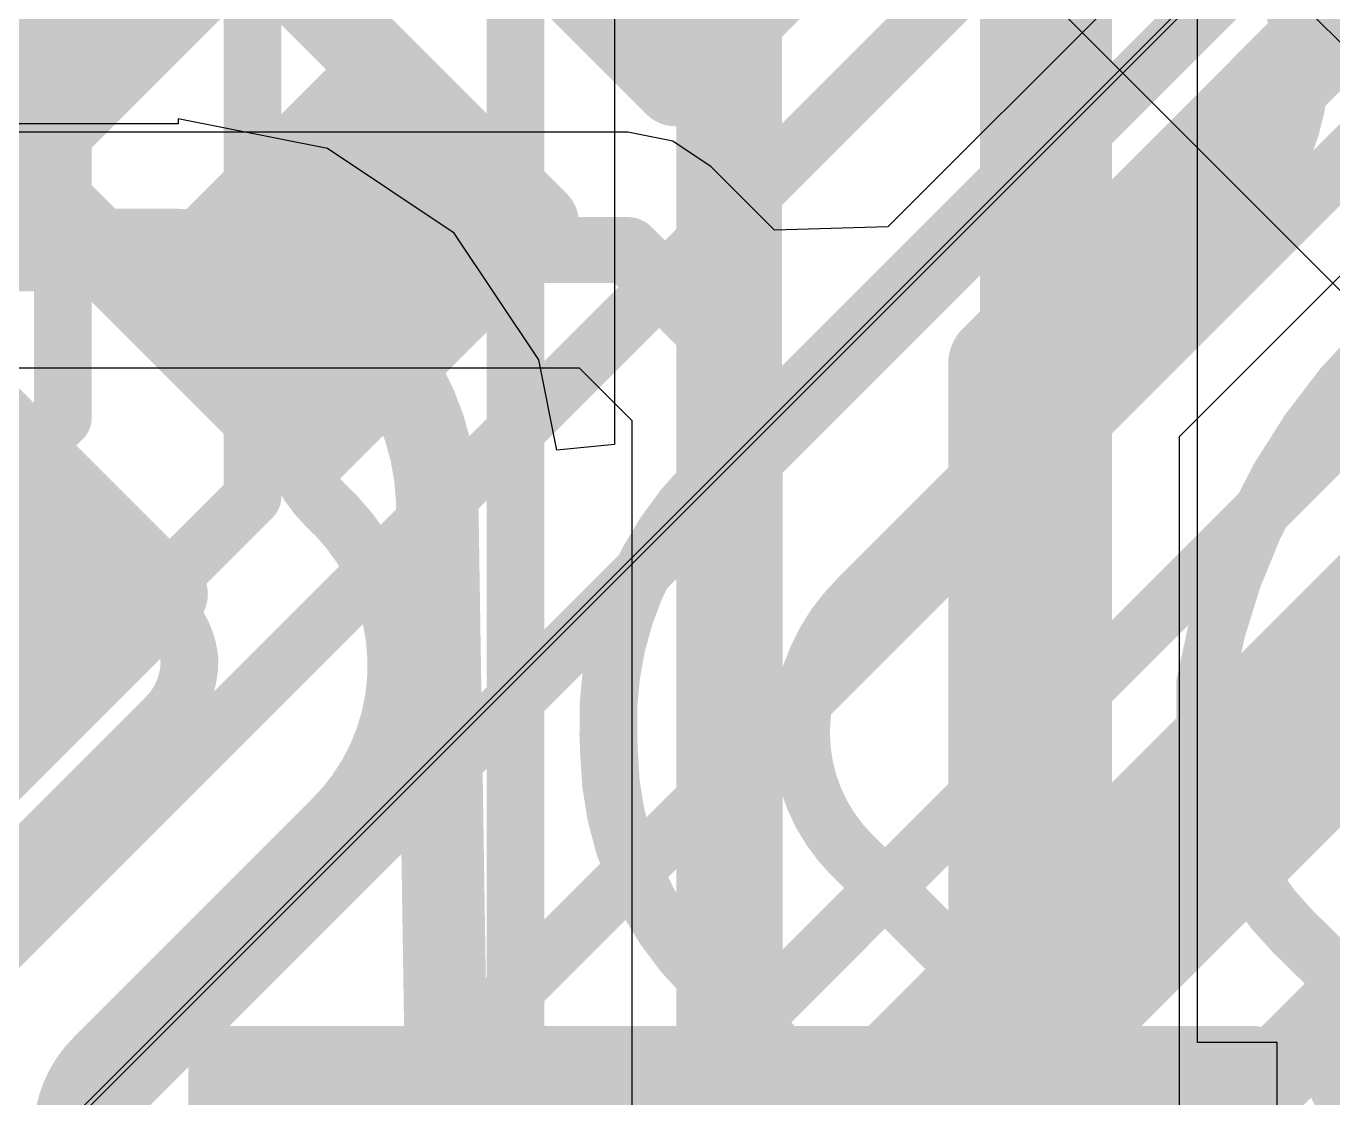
# Model space of a CAD drawing. Header units: inches. Extents: x -6 to 283, y -12 to 154.
# Drawn here: x 43.925 to 45.938, y 9.477 to 11.128 of the extents above; entities that cross this region are included whole.
import ezdxf

# ---------------------------------------------------------------- set-up
doc = ezdxf.new("R2010")
doc.units = ezdxf.units.IN
for name, color, linetype in [('Bottom Layer', 5, 'Continuous'), ('Bottom Overlay', 54, 'Continuous'), ('Bottom Paste', 16, 'Continuous'), ('Bottom Solder', 6, 'Continuous'), ('PWR-1', 156, 'Continuous'), ('PWR-2', 130, 'Continuous'), ('Signal L1', 76, 'Continuous'), ('Signal L2', 6, 'Continuous'), ('Top Layer', 1, 'Continuous'), ('Top Overlay', 2, 'Continuous'), ('Top Paste', 8, 'Continuous'), ('Top Solder', 216, 'Continuous')]:
    doc.layers.add(name, color=color, linetype=linetype)

# ---------------------------------------------------------------- blocks, each defined once
blk = doc.blocks.new('BGA_565_15_5_14_4__57')
at = {"layer": 'Top Solder'}
h = blk.add_hatch(color=216, dxfattribs=at)
edge = h.paths.add_edge_path()
edge.add_arc((5, -6.8), 0.175, 0, 360)
at = {"layer": 'Top Overlay'}
blk.add_lwpolyline([(7.845, -7.2958, 0.254, 0.254, 0), (4.22, -7.2958, 0.254, 0.254, 0)], format="xyseb", dxfattribs=at)
blk = doc.blocks.new('R___0402_B_96')
at = {"layer": 'Bottom Layer'}
for points in [[(-0.2413, 0.3175), (-0.2413, -0.3175), (-0.6985, -0.3175), (-0.6985, 0.3175)], [(0.6985, 0.3175), (0.6985, -0.3175), (0.2413, -0.3175), (0.2413, 0.3175)]]:
    blk.add_hatch(color=5, dxfattribs=at).paths.add_polyline_path(points)
at = {"layer": 'Bottom Paste'}
for points in [[(-0.2413, 0.3175), (-0.2413, -0.3175), (-0.6985, -0.3175), (-0.6985, 0.3175)], [(0.6985, 0.3175), (0.6985, -0.3175), (0.2413, -0.3175), (0.2413, 0.3175)]]:
    blk.add_hatch(color=16, dxfattribs=at).paths.add_polyline_path(points)
at = {"layer": 'Bottom Solder'}
for points in [[(-0.1863, 0.3725), (-0.1863, -0.3725), (-0.7535, -0.3725), (-0.7535, 0.3725)], [(0.7535, 0.3725), (0.7535, -0.3725), (0.1863, -0.3725), (0.1863, 0.3725)]]:
    blk.add_hatch(color=6, dxfattribs=at).paths.add_polyline_path(points)
at = {"layer": 'Bottom Overlay'}
for points in [[(0.7874, 0.4064, 0.127, 0.127, 0), (-0.7874, 0.4064, 0.127, 0.127, 0)], [(-0.7874, 0.4064, 0.127, 0.127, 0), (-0.7874, -0.4064, 0.127, 0.127, 0)], [(0.7874, 0.4064, 0.127, 0.127, 0), (0.7874, -0.4064, 0.127, 0.127, 0)], [(0.8128, 0.4318, 0.00323, 0.00323, 0), (-0.8128, 0.4318, 0.00323, 0.00323, 0)], [(0.7874, -0.4064, 0.127, 0.127, 0), (-0.7874, -0.4064, 0.127, 0.127, 0)]]:
    blk.add_lwpolyline(points, format="xyseb", dxfattribs=at)
for points in [[(-0.8191, 0.4064, 0.0635, 0.0635, 1), (-0.7556, 0.4064, 0.0635, 0.0635, 1)], [(-0.8191, 0.4064, 0.0635, 0.0635, 1), (-0.7556, 0.4064, 0.0635, 0.0635, 1)], [(0.7556, 0.4064, 0.0635, 0.0635, 1), (0.8191, 0.4064, 0.0635, 0.0635, 1)], [(0.7556, 0.4064, 0.0635, 0.0635, 1), (0.8191, 0.4064, 0.0635, 0.0635, 1)], [(-0.8136, 0.4318, 0.00161, 0.00161, 1), (-0.812, 0.4318, 0.00161, 0.00161, 1)], [(0.812, 0.4318, 0.00161, 0.00161, 1), (0.8136, 0.4318, 0.00161, 0.00161, 1)], [(-0.8191, -0.4064, 0.0635, 0.0635, 1), (-0.7556, -0.4064, 0.0635, 0.0635, 1)], [(-0.8191, -0.4064, 0.0635, 0.0635, 1), (-0.7556, -0.4064, 0.0635, 0.0635, 1)], [(0.7556, -0.4064, 0.0635, 0.0635, 1), (0.8191, -0.4064, 0.0635, 0.0635, 1)], [(0.7556, -0.4064, 0.0635, 0.0635, 1), (0.8191, -0.4064, 0.0635, 0.0635, 1)]]:
    blk.add_lwpolyline(points, format="xyseb", close=True, dxfattribs=at)
blk = doc.blocks.new('R___0201_125')
at = {"layer": 'Top Layer'}
for points in [[(-0.41, 0.185), (-0.14, 0.185), (-0.14, -0.185), (-0.41, -0.185)], [(0.14, 0.185), (0.41, 0.185), (0.41, -0.185), (0.14, -0.185)]]:
    blk.add_hatch(color=1, dxfattribs=at).paths.add_polyline_path(points)
at = {"layer": 'Top Paste'}
for points in [[(-0.41, 0.185), (-0.14, 0.185), (-0.14, -0.185), (-0.41, -0.185)], [(0.14, 0.185), (0.41, 0.185), (0.41, -0.185), (0.14, -0.185)]]:
    blk.add_hatch(color=8, dxfattribs=at).paths.add_polyline_path(points)
at = {"layer": 'Top Solder'}
for points in [[(-0.465, 0.24), (-0.085, 0.24), (-0.085, -0.24), (-0.465, -0.24)], [(0.085, 0.24), (0.465, 0.24), (0.465, -0.24), (0.085, -0.24)]]:
    blk.add_hatch(color=216, dxfattribs=at).paths.add_polyline_path(points)
at = {"layer": 'Top Overlay'}
for points in [[(0.4826, 0.254, 0.127, 0.127, 0), (-0.4826, 0.254, 0.127, 0.127, 0)], [(-0.4826, 0.254, 0.127, 0.127, 0), (-0.4826, -0.254, 0.127, 0.127, 0)], [(0.4826, 0.254, 0.127, 0.127, 0), (0.4826, -0.254, 0.127, 0.127, 0)], [(0.4826, -0.254, 0.127, 0.127, 0), (-0.4826, -0.254, 0.127, 0.127, 0)]]:
    blk.add_lwpolyline(points, format="xyseb", dxfattribs=at)
for points in [[(-0.5143, 0.254, 0.0635, 0.0635, 1), (-0.4508, 0.254, 0.0635, 0.0635, 1)], [(-0.5143, 0.254, 0.0635, 0.0635, 1), (-0.4508, 0.254, 0.0635, 0.0635, 1)], [(0.4508, 0.254, 0.0635, 0.0635, 1), (0.5143, 0.254, 0.0635, 0.0635, 1)], [(0.4508, 0.254, 0.0635, 0.0635, 1), (0.5143, 0.254, 0.0635, 0.0635, 1)], [(-0.5143, -0.254, 0.0635, 0.0635, 1), (-0.4508, -0.254, 0.0635, 0.0635, 1)], [(-0.5143, -0.254, 0.0635, 0.0635, 1), (-0.4508, -0.254, 0.0635, 0.0635, 1)], [(0.4508, -0.254, 0.0635, 0.0635, 1), (0.5143, -0.254, 0.0635, 0.0635, 1)], [(0.4508, -0.254, 0.0635, 0.0635, 1), (0.5143, -0.254, 0.0635, 0.0635, 1)]]:
    blk.add_lwpolyline(points, format="xyseb", close=True, dxfattribs=at)
blk = doc.blocks.new('R___0201_126')
at = {"layer": 'Top Layer'}
for points in [[(-0.41, 0.185), (-0.14, 0.185), (-0.14, -0.185), (-0.41, -0.185)], [(0.14, 0.185), (0.41, 0.185), (0.41, -0.185), (0.14, -0.185)]]:
    blk.add_hatch(color=1, dxfattribs=at).paths.add_polyline_path(points)
at = {"layer": 'Top Paste'}
for points in [[(-0.41, 0.185), (-0.14, 0.185), (-0.14, -0.185), (-0.41, -0.185)], [(0.14, 0.185), (0.41, 0.185), (0.41, -0.185), (0.14, -0.185)]]:
    blk.add_hatch(color=8, dxfattribs=at).paths.add_polyline_path(points)
at = {"layer": 'Top Solder'}
for points in [[(-0.465, 0.24), (-0.085, 0.24), (-0.085, -0.24), (-0.465, -0.24)], [(0.085, 0.24), (0.465, 0.24), (0.465, -0.24), (0.085, -0.24)]]:
    blk.add_hatch(color=216, dxfattribs=at).paths.add_polyline_path(points)
at = {"layer": 'Top Overlay'}
for points in [[(-0.4826, 0.254, 0.127, 0.127, 0), (-0.4826, -0.254, 0.127, 0.127, 0)], [(0.4826, 0.254, 0.127, 0.127, 0), (-0.4826, 0.254, 0.127, 0.127, 0)], [(0.4826, 0.254, 0.127, 0.127, 0), (0.4826, -0.254, 0.127, 0.127, 0)], [(0.4826, -0.254, 0.127, 0.127, 0), (-0.4826, -0.254, 0.127, 0.127, 0)]]:
    blk.add_lwpolyline(points, format="xyseb", dxfattribs=at)
for points in [[(-0.5143, 0.254, 0.0635, 0.0635, 1), (-0.4508, 0.254, 0.0635, 0.0635, 1)], [(-0.5143, 0.254, 0.0635, 0.0635, 1), (-0.4508, 0.254, 0.0635, 0.0635, 1)], [(0.4508, 0.254, 0.0635, 0.0635, 1), (0.5143, 0.254, 0.0635, 0.0635, 1)], [(0.4508, 0.254, 0.0635, 0.0635, 1), (0.5143, 0.254, 0.0635, 0.0635, 1)], [(-0.5143, -0.254, 0.0635, 0.0635, 1), (-0.4508, -0.254, 0.0635, 0.0635, 1)], [(-0.5143, -0.254, 0.0635, 0.0635, 1), (-0.4508, -0.254, 0.0635, 0.0635, 1)], [(0.4508, -0.254, 0.0635, 0.0635, 1), (0.5143, -0.254, 0.0635, 0.0635, 1)], [(0.4508, -0.254, 0.0635, 0.0635, 1), (0.5143, -0.254, 0.0635, 0.0635, 1)]]:
    blk.add_lwpolyline(points, format="xyseb", close=True, dxfattribs=at)
blk = doc.blocks.new('R___0201_127')
at = {"layer": 'Top Layer'}
for points in [[(-0.41, 0.185), (-0.14, 0.185), (-0.14, -0.185), (-0.41, -0.185)], [(0.14, 0.185), (0.41, 0.185), (0.41, -0.185), (0.14, -0.185)]]:
    blk.add_hatch(color=1, dxfattribs=at).paths.add_polyline_path(points)
at = {"layer": 'Top Paste'}
for points in [[(-0.41, 0.185), (-0.14, 0.185), (-0.14, -0.185), (-0.41, -0.185)], [(0.14, 0.185), (0.41, 0.185), (0.41, -0.185), (0.14, -0.185)]]:
    blk.add_hatch(color=8, dxfattribs=at).paths.add_polyline_path(points)
at = {"layer": 'Top Solder'}
for points in [[(-0.465, 0.24), (-0.085, 0.24), (-0.085, -0.24), (-0.465, -0.24)], [(0.085, 0.24), (0.465, 0.24), (0.465, -0.24), (0.085, -0.24)]]:
    blk.add_hatch(color=216, dxfattribs=at).paths.add_polyline_path(points)
at = {"layer": 'Top Overlay'}
for points in [[(0.4826, 0.254, 0.127, 0.127, 0), (-0.4826, 0.254, 0.127, 0.127, 0)], [(-0.4826, 0.254, 0.127, 0.127, 0), (-0.4826, -0.254, 0.127, 0.127, 0)], [(0.4826, 0.254, 0.127, 0.127, 0), (0.4826, -0.254, 0.127, 0.127, 0)], [(0.4826, -0.254, 0.127, 0.127, 0), (-0.4826, -0.254, 0.127, 0.127, 0)]]:
    blk.add_lwpolyline(points, format="xyseb", dxfattribs=at)
for points in [[(-0.5143, 0.254, 0.0635, 0.0635, 1), (-0.4508, 0.254, 0.0635, 0.0635, 1)], [(-0.5143, 0.254, 0.0635, 0.0635, 1), (-0.4508, 0.254, 0.0635, 0.0635, 1)], [(0.4508, 0.254, 0.0635, 0.0635, 1), (0.5143, 0.254, 0.0635, 0.0635, 1)], [(0.4508, 0.254, 0.0635, 0.0635, 1), (0.5143, 0.254, 0.0635, 0.0635, 1)], [(-0.5143, -0.254, 0.0635, 0.0635, 1), (-0.4508, -0.254, 0.0635, 0.0635, 1)], [(-0.5143, -0.254, 0.0635, 0.0635, 1), (-0.4508, -0.254, 0.0635, 0.0635, 1)], [(0.4508, -0.254, 0.0635, 0.0635, 1), (0.5143, -0.254, 0.0635, 0.0635, 1)], [(0.4508, -0.254, 0.0635, 0.0635, 1), (0.5143, -0.254, 0.0635, 0.0635, 1)]]:
    blk.add_lwpolyline(points, format="xyseb", close=True, dxfattribs=at)

msp = doc.modelspace()

# ---------------------------------------------------------------- linework, layer by layer
at = {"layer": 'Bottom Layer'}
for p, q in [((45.7291, 9.5625), (45.7291, 11.4231)), ((44.8314, 11.3707), (44.8314, 10.4836)), ((44.1596, 10.977), (43.0268, 10.977)), ((44.3896, 10.9391), (44.1596, 10.9849)), ((44.1596, 10.9849), (44.1596, 10.977)), ((44.5846, 10.8089), (44.3896, 10.9391)), ((44.7148, 10.6139), (44.5846, 10.8089)), ((44.7425, 10.4748), (44.7148, 10.6139)), ((44.8314, 10.4836), (44.7425, 10.4748)), ((45.8517, 9.5625), (45.7291, 9.5625)), ((45.8517, 8.6735), (45.8517, 9.5625))]:
    msp.add_line(p, q, dxfattribs=at)
for points in [[(45.4961, 9.118, 0.2032, 0.2032, 0), (45.4961, 11.4231, 0.2032, 0.2032, 0)], [(45.0256, 8.658, 0.127, 0.127, 0), (45.0256, 11.3707, 0.127, 0.127, 0)], [(42.8652, 10.7828, 0.127, 0.127, 0), (44.1596, 10.7828, 0.127, 0.127, 0)], [(44.1596, 10.7828, 0.127, 0.127, -0.405106), (44.5583, 10.3964, 0.127, 0.127, 0)], [(44.5583, 10.3964, 0.127, 0.127, -0.007799), (44.5585, 10.3839, 0.127, 0.127, 0)], [(44.5585, 10.3839, 0.127, 0.127, 0), (44.5781, 9.1183, 0.127, 0.127, 0)]]:
    msp.add_lwpolyline(points, format="xyseb", dxfattribs=at)
for points in [[(44.1279, 10.7828, 0.0635, 0.0635, 1), (44.1914, 10.7828, 0.0635, 0.0635, 1)], [(44.1279, 10.7828, 0.0635, 0.0635, 1), (44.1914, 10.7828, 0.0635, 0.0635, 1)], [(44.5266, 10.3964, 0.0635, 0.0635, 1), (44.5901, 10.3964, 0.0635, 0.0635, 1)], [(44.5266, 10.3964, 0.0635, 0.0635, 1), (44.5901, 10.3964, 0.0635, 0.0635, 1)], [(44.5268, 10.3839, 0.0635, 0.0635, 1), (44.5903, 10.3839, 0.0635, 0.0635, 1)], [(44.5268, 10.3839, 0.0635, 0.0635, 1), (44.5903, 10.3839, 0.0635, 0.0635, 1)]]:
    msp.add_lwpolyline(points, format="xyseb", close=True, dxfattribs=at)
at = {"layer": 'PWR-1'}
for p, q in [((46.5343, 12.1006), (45.2523, 10.8185)), ((45.7016, 10.4959), (46.8107, 11.605)), ((44.852, 10.9641), (43.0462, 10.9641)), ((44.9214, 10.9503), (44.852, 10.9641)), ((44.9802, 10.911), (44.9214, 10.9503)), ((45.0777, 10.8135), (44.9802, 10.911)), ((45.2523, 10.8185), (45.0777, 10.8135)), ((43.0432, 10.6015), (44.7769, 10.6015)), ((44.7769, 10.6015), (44.8581, 10.5204)), ((44.8581, 10.5204), (44.8581, 6.3258)), ((45.7016, 7.4653), (45.7016, 10.4959))]:
    msp.add_line(p, q, dxfattribs=at)
for points in [[(45.4215, 10.6079, 0.1524, 0.1524, 0), (46.6814, 11.8678, 0.1524, 0.1524, 0)], [(42.8638, 10.7828, 0.1016, 0.1016, 0), (44.852, 10.7828, 0.1016, 0.1016, 0)], [(44.852, 10.7828, 0.1016, 0.1016, 0), (45.0394, 10.5955, 0.1016, 0.1016, 0)], [(45.4215, 4.9266, 0.1524, 0.1524, 0), (45.4215, 10.6079, 0.1524, 0.1524, 0)], [(45.0394, 5.4096, 0.1016, 0.1016, 0), (45.0394, 10.5955, 0.1016, 0.1016, 0)]]:
    msp.add_lwpolyline(points, format="xyseb", dxfattribs=at)
for points in [[(44.8266, 10.7828, 0.0508, 0.0508, 1), (44.8774, 10.7828, 0.0508, 0.0508, 1)], [(44.8266, 10.7828, 0.0508, 0.0508, 1), (44.8774, 10.7828, 0.0508, 0.0508, 1)], [(45.3834, 10.6079, 0.0762, 0.0762, 1), (45.4596, 10.6079, 0.0762, 0.0762, 1)], [(45.3834, 10.6079, 0.0762, 0.0762, 1), (45.4596, 10.6079, 0.0762, 0.0762, 1)], [(45.014, 10.5955, 0.0508, 0.0508, 1), (45.0648, 10.5955, 0.0508, 0.0508, 1)], [(45.014, 10.5955, 0.0508, 0.0508, 1), (45.0648, 10.5955, 0.0508, 0.0508, 1)]]:
    msp.add_lwpolyline(points, format="xyseb", close=True, dxfattribs=at)
at = {"layer": 'PWR-2'}
for p, q in [((42.3857, 14.2841), (47.3151, 9.3547)), ((47.2168, 9.8349), (45.4683, 11.5835))]:
    msp.add_line(p, q, dxfattribs=at)
at = {"layer": 'Signal L1'}
for points in [[(43.6446, 9.4701, 0.0889, 0.0889, 0), (46.2915, 12.1169, 0.0889, 0.0889, 0)], [(43.7656, 9.178, 0.0889, 0.0889, 0), (46.5836, 11.9959, 0.0889, 0.0889, 0)], [(43.2459, 8.2116, 0.0889, 0.0889, 0), (46.9108, 11.8765, 0.0889, 0.0889, 0)], [(43.4225, 7.9751, 0.0889, 0.0889, 0), (47.2029, 11.7556, 0.0889, 0.0889, 0)], [(43.0948, 7.1439, 0.0889, 0.0889, 0), (47.5048, 11.5539, 0.0889, 0.0889, 0)], [(43.2158, 6.8518, 0.0889, 0.0889, 0), (47.7969, 11.4329, 0.0889, 0.0889, 0)]]:
    msp.add_lwpolyline(points, format="xyseb", dxfattribs=at)
at = {"layer": 'Signal L2'}
for points in [[(43.9816, 10.5237, 0.0889, 0.0889, 0), (43.9816, 13.1279, 0.0889, 0.0889, 0)], [(44.2737, 10.4027, 0.0889, 0.0889, 0), (44.2737, 13.1279, 0.0889, 0.0889, 0)], [(44.679, 9.4687, 0.0889, 0.0889, 0), (44.679, 11.6405, 0.0889, 0.0889, 0)], [(44.9711, 9.3477, 0.0889, 0.0889, 0), (44.9711, 11.5195, 0.0889, 0.0889, 0)], [(40.3318, 6.8738, 0.0889, 0.0889, 0), (43.9816, 10.5237, 0.0889, 0.0889, 0)], [(40.6239, 6.7528, 0.0889, 0.0889, 0), (44.2737, 10.4027, 0.0889, 0.0889, 0)], [(41.5363, 5.5546, 0.1041, 0.1041, 0), (46.2134, 10.2317, 0.1041, 0.1041, 0)], [(41.7936, 5.479, 0.1041, 0.1041, 0), (46.4647, 10.15, 0.1041, 0.1041, 0)], [(41.0045, 5.7942, 0.0889, 0.0889, 0), (44.679, 9.4687, 0.0889, 0.0889, 0)]]:
    msp.add_lwpolyline(points, format="xyseb", dxfattribs=at)
for points in [[(43.9594, 10.5237, 0.0445, 0.0445, 1), (44.0039, 10.5237, 0.0445, 0.0445, 1)], [(43.9594, 10.5237, 0.0445, 0.0445, 1), (44.0039, 10.5237, 0.0445, 0.0445, 1)], [(44.2515, 10.4027, 0.0445, 0.0445, 1), (44.296, 10.4027, 0.0445, 0.0445, 1)], [(44.2515, 10.4027, 0.0445, 0.0445, 1), (44.296, 10.4027, 0.0445, 0.0445, 1)], [(44.6567, 9.4687, 0.0445, 0.0445, 1), (44.7012, 9.4687, 0.0445, 0.0445, 1)], [(44.6567, 9.4687, 0.0445, 0.0445, 1), (44.7012, 9.4687, 0.0445, 0.0445, 1)]]:
    msp.add_lwpolyline(points, format="xyseb", close=True, dxfattribs=at)
at = {"layer": 'Top Layer'}
for p, q in [((42.6407, 8.082), (53.4484, 18.8896)), ((42.3806, 7.8318), (47.4504, 12.9016))]:
    msp.add_line(p, q, dxfattribs=at)
for points in [[(45.7913, 11.3089, 0.0889, 0.0889, -0.198693), (45.8882, 11.0746, 0.0889, 0.0889, 0)], [(45.4961, 11.1904, 0.0889, 0.0889, -0.41421), (45.4961, 10.9485, 0.0889, 0.0889, 0)], [(45.8882, 11.0746, 0.0889, 0.0889, -0.198912), (45.7842, 10.8236, 0.0889, 0.0889, 0)], [(44.9706, 10.4231, 0.0889, 0.0889, 0), (45.4961, 10.9485, 0.0889, 0.0889, 0)], [(45.2041, 10.2435, 0.0889, 0.0889, 0), (45.7842, 10.8236, 0.0889, 0.0889, 0)], [(44.3276, 10.6489, 0.0889, 0.0889, -0.198532), (44.3865, 10.7915, 0.0889, 0.0889, 0)], [(44.3865, 10.7915, 0.0889, 0.0889, -0.000366), (44.3867, 10.7917, 0.0889, 0.0889, 0)], [(44.3276, 10.5301, 0.0889, 0.0889, 0), (44.3276, 10.6489, 0.0889, 0.0889, 0)], [(45.7409, 10.1145, 0.0889, 0.0889, -0.155367), (46.0099, 10.6343, 0.0889, 0.0889, 0)], [(44.3851, 10.3912, 0.0889, 0.0889, -0.198912), (44.3276, 10.5301, 0.0889, 0.0889, 0)], [(44.8836, 10.3046, 0.0889, 0.0889, -0.070558), (44.9706, 10.423, 0.0889, 0.0889, 0)], [(44.9706, 10.423, 0.0889, 0.0889, 0), (44.9706, 10.4231, 0.0889, 0.0889, 0)], [(44.3851, 10.3912, 0.0889, 0.0889, 0), (44.3982, 10.3782, 0.0889, 0.0889, 0)], [(44.4018, 10.3749, 0.0889, 0.0889, -0.414214), (44.3934, 9.9026, 0.0889, 0.0889, 0)], [(44.8219, 10.036, 0.0889, 0.0889, -0.134045), (44.8836, 10.3046, 0.0889, 0.0889, 0)], [(43.8152, 10.2202, 0.0889, 0.0889, -0.198912), (43.928, 10.267, 0.0889, 0.0889, 0)], [(43.928, 10.267, 0.0889, 0.0889, 0), (44.0381, 10.267, 0.0889, 0.0889, 0)], [(44.0381, 10.267, 0.0889, 0.0889, -0.198912), (44.1436, 10.2232, 0.0889, 0.0889, 0)], [(45.1338, 10.1301, 0.0889, 0.0889, -0.115686), (45.2041, 10.2435, 0.0889, 0.0889, 0)], [(45.2041, 10.2435, 0.0889, 0.0889, 0), (45.2041, 10.2435, 0.0889, 0.0889, 0)], [(44.1436, 10.2232, 0.0889, 0.0889, -0.182641), (44.1768, 10.1498, 0.0889, 0.0889, 0)], [(44.1768, 10.1498, 0.0889, 0.0889, -0.195904), (44.1418, 10.064, 0.0889, 0.0889, 0)], [(45.1189, 10.0504, 0.0889, 0.0889, -0.063399), (45.1315, 10.1231, 0.0889, 0.0889, 0)], [(45.7409, 10.1145, 0.0889, 0.0889, 0), (45.7409, 10.1145, 0.0889, 0.0889, 0)], [(45.7409, 10.0612, 0.0889, 0.0889, 0), (45.7409, 10.1145, 0.0889, 0.0889, 0)], [(43.9825, 9.9047, 0.0889, 0.0889, 0), (44.1408, 10.063, 0.0889, 0.0889, 0)], [(44.1408, 10.063, 0.0889, 0.0889, 0), (44.141, 10.0632, 0.0889, 0.0889, 0)], [(44.141, 10.0632, 0.0889, 0.0889, -0.000478), (44.1408, 10.063, 0.0889, 0.0889, 0)], [(44.1418, 10.064, 0.0889, 0.0889, -0.002384), (44.141, 10.0632, 0.0889, 0.0889, 0)], [(45.8771, 9.7324, 0.0889, 0.0889, -0.198912), (45.7409, 10.0612, 0.0889, 0.0889, 0)], [(45.1186, 10.0402, 0.0889, 0.0889, -0.002329), (45.1186, 10.0429, 0.0889, 0.0889, 0)], [(45.1968, 9.8513, 0.0889, 0.0889, -0.198911), (45.1186, 10.0402, 0.0889, 0.0889, 0)], [(45.1186, 10.0429, 0.0889, 0.0889, -0.006428), (45.1189, 10.0504, 0.0889, 0.0889, 0)], [(45.1186, 10.0429, 0.0889, 0.0889, 0), (45.1186, 10.0429, 0.0889, 0.0889, 0)], [(44.8219, 10.036, 0.0889, 0.0889, 0), (44.8219, 10.036, 0.0889, 0.0889, 0)], [(44.8219, 10.036, 0.0889, 0.0889, 0), (44.822, 10.0322, 0.0889, 0.0889, 0)], [(44.822, 10.0322, 0.0889, 0.0889, 0), (44.8229, 10.0095, 0.0889, 0.0889, 0)], [(44.8229, 10.0095, 0.0889, 0.0889, 0), (44.8229, 10.0094, 0.0889, 0.0889, 0)], [(44.8229, 10.0094, 0.0889, 0.0889, -0.000046), (44.8229, 10.0095, 0.0889, 0.0889, 0)], [(44.969, 9.665, 0.0889, 0.0889, -0.196332), (44.8229, 10.0094, 0.0889, 0.0889, 0)], [(43.8233, 9.7455, 0.0889, 0.0889, 0), (43.9825, 9.9047, 0.0889, 0.0889, 0)], [(44.0308, 9.54, 0.0889, 0.0889, 0), (44.3934, 9.9026, 0.0889, 0.0889, 0)], [(45.1968, 9.8513, 0.0889, 0.0889, 0), (45.5099, 9.5382, 0.0889, 0.0889, 0)], [(45.8771, 9.7324, 0.0889, 0.0889, 0), (46.0641, 9.5487, 0.0889, 0.0889, 0)], [(44.969, 9.665, 0.0889, 0.0889, 0), (45.5752, 9.0588, 0.0889, 0.0889, 0)], [(45.4919, 9.5552, 0.0889, 0.0889, 0), (45.4919, 9.5562, 0.0889, 0.0889, 0)], [(45.4919, 9.5552, 0.0889, 0.0889, 0), (45.7812, 9.2659, 0.0889, 0.0889, 0)], [(43.9808, 9.4232, 0.0889, 0.0889, -0.196885), (44.0308, 9.54, 0.0889, 0.0889, 0)], [(45.5099, 9.5382, 0.0889, 0.0889, 0), (45.5234, 9.5247, 0.0889, 0.0889, 0)], [(44.3431, 9.3463, 0.0889, 0.0889, -0.198912), (44.6654, 9.4798, 0.0889, 0.0889, 0)], [(44.6654, 9.4798, 0.0889, 0.0889, 0), (44.7047, 9.4798, 0.0889, 0.0889, 0)], [(44.7047, 9.4798, 0.0889, 0.0889, -0.198913), (45.0121, 9.3525, 0.0889, 0.0889, 0)]]:
    msp.add_lwpolyline(points, format="xyseb", dxfattribs=at)
for points in [[(45.866, 11.0746, 0.0445, 0.0445, 1), (45.9104, 11.0746, 0.0445, 0.0445, 1)], [(45.866, 11.0746, 0.0445, 0.0445, 1), (45.9104, 11.0746, 0.0445, 0.0445, 1)], [(45.4738, 10.9485, 0.0445, 0.0445, 1), (45.5183, 10.9485, 0.0445, 0.0445, 1)], [(45.4738, 10.9485, 0.0445, 0.0445, 1), (45.5183, 10.9485, 0.0445, 0.0445, 1)], [(45.762, 10.8236, 0.0445, 0.0445, 1), (45.8064, 10.8236, 0.0445, 0.0445, 1)], [(45.762, 10.8236, 0.0445, 0.0445, 1), (45.8064, 10.8236, 0.0445, 0.0445, 1)], [(44.3643, 10.7915, 0.0445, 0.0445, 1), (44.4088, 10.7915, 0.0445, 0.0445, 1)], [(44.3643, 10.7915, 0.0445, 0.0445, 1), (44.4088, 10.7915, 0.0445, 0.0445, 1)], [(44.3645, 10.7917, 0.0445, 0.0445, 1), (44.409, 10.7917, 0.0445, 0.0445, 1)], [(44.3054, 10.6489, 0.0445, 0.0445, 1), (44.3498, 10.6489, 0.0445, 0.0445, 1)], [(44.3054, 10.6489, 0.0445, 0.0445, 1), (44.3498, 10.6489, 0.0445, 0.0445, 1)], [(44.3054, 10.5301, 0.0445, 0.0445, 1), (44.3498, 10.5301, 0.0445, 0.0445, 1)], [(44.3054, 10.5301, 0.0445, 0.0445, 1), (44.3498, 10.5301, 0.0445, 0.0445, 1)], [(44.9484, 10.4231, 0.0445, 0.0445, 1), (44.9928, 10.4231, 0.0445, 0.0445, 1)], [(44.9484, 10.423, 0.0445, 0.0445, 1), (44.9928, 10.423, 0.0445, 0.0445, 1)], [(44.9484, 10.4231, 0.0445, 0.0445, 1), (44.9928, 10.4231, 0.0445, 0.0445, 1)], [(44.9484, 10.423, 0.0445, 0.0445, 1), (44.9928, 10.423, 0.0445, 0.0445, 1)], [(44.3629, 10.3912, 0.0445, 0.0445, 1), (44.4073, 10.3912, 0.0445, 0.0445, 1)], [(44.3629, 10.3912, 0.0445, 0.0445, 1), (44.4073, 10.3912, 0.0445, 0.0445, 1)], [(44.3759, 10.3782, 0.0445, 0.0445, 1), (44.4204, 10.3782, 0.0445, 0.0445, 1)], [(44.3796, 10.3749, 0.0445, 0.0445, 1), (44.4241, 10.3749, 0.0445, 0.0445, 1)], [(44.8614, 10.3046, 0.0445, 0.0445, 1), (44.9059, 10.3046, 0.0445, 0.0445, 1)], [(44.8614, 10.3046, 0.0445, 0.0445, 1), (44.9059, 10.3046, 0.0445, 0.0445, 1)], [(43.9058, 10.267, 0.0445, 0.0445, 1), (43.9502, 10.267, 0.0445, 0.0445, 1)], [(43.9058, 10.267, 0.0445, 0.0445, 1), (43.9502, 10.267, 0.0445, 0.0445, 1)], [(44.0159, 10.267, 0.0445, 0.0445, 1), (44.0603, 10.267, 0.0445, 0.0445, 1)], [(44.0159, 10.267, 0.0445, 0.0445, 1), (44.0603, 10.267, 0.0445, 0.0445, 1)], [(45.1819, 10.2435, 0.0445, 0.0445, 1), (45.2263, 10.2435, 0.0445, 0.0445, 1)], [(45.1819, 10.2435, 0.0445, 0.0445, 1), (45.2263, 10.2435, 0.0445, 0.0445, 1)], [(45.1819, 10.2435, 0.0445, 0.0445, 1), (45.2263, 10.2435, 0.0445, 0.0445, 1)], [(45.1819, 10.2435, 0.0445, 0.0445, 1), (45.2263, 10.2435, 0.0445, 0.0445, 1)], [(44.1214, 10.2232, 0.0445, 0.0445, 1), (44.1659, 10.2232, 0.0445, 0.0445, 1)], [(44.1214, 10.2232, 0.0445, 0.0445, 1), (44.1659, 10.2232, 0.0445, 0.0445, 1)], [(44.1545, 10.1498, 0.0445, 0.0445, 1), (44.199, 10.1498, 0.0445, 0.0445, 1)], [(44.1545, 10.1498, 0.0445, 0.0445, 1), (44.199, 10.1498, 0.0445, 0.0445, 1)], [(45.1093, 10.1231, 0.0445, 0.0445, 1), (45.1538, 10.1231, 0.0445, 0.0445, 1)], [(45.1116, 10.1301, 0.0445, 0.0445, 1), (45.156, 10.1301, 0.0445, 0.0445, 1)], [(45.7186, 10.1145, 0.0445, 0.0445, 1), (45.7631, 10.1145, 0.0445, 0.0445, 1)], [(45.7186, 10.1145, 0.0445, 0.0445, 1), (45.7631, 10.1145, 0.0445, 0.0445, 1)], [(45.7186, 10.1145, 0.0445, 0.0445, 1), (45.7631, 10.1145, 0.0445, 0.0445, 1)], [(45.7186, 10.1145, 0.0445, 0.0445, 1), (45.7631, 10.1145, 0.0445, 0.0445, 1)], [(44.1186, 10.063, 0.0445, 0.0445, 1), (44.163, 10.063, 0.0445, 0.0445, 1)], [(44.1186, 10.063, 0.0445, 0.0445, 1), (44.163, 10.063, 0.0445, 0.0445, 1)], [(44.1186, 10.063, 0.0445, 0.0445, 1), (44.163, 10.063, 0.0445, 0.0445, 1)], [(44.1187, 10.0632, 0.0445, 0.0445, 1), (44.1632, 10.0632, 0.0445, 0.0445, 1)], [(44.1187, 10.0632, 0.0445, 0.0445, 1), (44.1632, 10.0632, 0.0445, 0.0445, 1)], [(44.1187, 10.0632, 0.0445, 0.0445, 1), (44.1632, 10.0632, 0.0445, 0.0445, 1)], [(44.1195, 10.064, 0.0445, 0.0445, 1), (44.164, 10.064, 0.0445, 0.0445, 1)], [(44.1195, 10.064, 0.0445, 0.0445, 1), (44.164, 10.064, 0.0445, 0.0445, 1)], [(45.7186, 10.0612, 0.0445, 0.0445, 1), (45.7631, 10.0612, 0.0445, 0.0445, 1)], [(45.7186, 10.0612, 0.0445, 0.0445, 1), (45.7631, 10.0612, 0.0445, 0.0445, 1)], [(45.0963, 10.0402, 0.0445, 0.0445, 1), (45.1408, 10.0402, 0.0445, 0.0445, 1)], [(45.0963, 10.0402, 0.0445, 0.0445, 1), (45.1408, 10.0402, 0.0445, 0.0445, 1)], [(45.0964, 10.0429, 0.0445, 0.0445, 1), (45.1408, 10.0429, 0.0445, 0.0445, 1)], [(45.0964, 10.0429, 0.0445, 0.0445, 1), (45.1408, 10.0429, 0.0445, 0.0445, 1)], [(45.0964, 10.0429, 0.0445, 0.0445, 1), (45.1408, 10.0429, 0.0445, 0.0445, 1)], [(45.0964, 10.0429, 0.0445, 0.0445, 1), (45.1408, 10.0429, 0.0445, 0.0445, 1)], [(45.0966, 10.0504, 0.0445, 0.0445, 1), (45.1411, 10.0504, 0.0445, 0.0445, 1)], [(45.0966, 10.0504, 0.0445, 0.0445, 1), (45.1411, 10.0504, 0.0445, 0.0445, 1)], [(44.7996, 10.036, 0.0445, 0.0445, 1), (44.8441, 10.036, 0.0445, 0.0445, 1)], [(44.7996, 10.036, 0.0445, 0.0445, 1), (44.8441, 10.036, 0.0445, 0.0445, 1)], [(44.7996, 10.036, 0.0445, 0.0445, 1), (44.8441, 10.036, 0.0445, 0.0445, 1)], [(44.7996, 10.036, 0.0445, 0.0445, 1), (44.8441, 10.036, 0.0445, 0.0445, 1)], [(44.7998, 10.0322, 0.0445, 0.0445, 1), (44.8442, 10.0322, 0.0445, 0.0445, 1)], [(44.7998, 10.0322, 0.0445, 0.0445, 1), (44.8442, 10.0322, 0.0445, 0.0445, 1)], [(44.8007, 10.0095, 0.0445, 0.0445, 1), (44.8452, 10.0095, 0.0445, 0.0445, 1)], [(44.8007, 10.0095, 0.0445, 0.0445, 1), (44.8452, 10.0095, 0.0445, 0.0445, 1)], [(44.8007, 10.0095, 0.0445, 0.0445, 1), (44.8452, 10.0095, 0.0445, 0.0445, 1)], [(44.8007, 10.0094, 0.0445, 0.0445, 1), (44.8452, 10.0094, 0.0445, 0.0445, 1)], [(44.8007, 10.0094, 0.0445, 0.0445, 1), (44.8452, 10.0094, 0.0445, 0.0445, 1)], [(44.8007, 10.0094, 0.0445, 0.0445, 1), (44.8452, 10.0094, 0.0445, 0.0445, 1)], [(43.9603, 9.9047, 0.0445, 0.0445, 1), (44.0047, 9.9047, 0.0445, 0.0445, 1)], [(43.9603, 9.9047, 0.0445, 0.0445, 1), (44.0047, 9.9047, 0.0445, 0.0445, 1)], [(44.3712, 9.9026, 0.0445, 0.0445, 1), (44.4156, 9.9026, 0.0445, 0.0445, 1)], [(44.3712, 9.9026, 0.0445, 0.0445, 1), (44.4156, 9.9026, 0.0445, 0.0445, 1)], [(45.1746, 9.8513, 0.0445, 0.0445, 1), (45.219, 9.8513, 0.0445, 0.0445, 1)], [(45.1746, 9.8513, 0.0445, 0.0445, 1), (45.219, 9.8513, 0.0445, 0.0445, 1)], [(45.8548, 9.7324, 0.0445, 0.0445, 1), (45.8993, 9.7324, 0.0445, 0.0445, 1)], [(45.8548, 9.7324, 0.0445, 0.0445, 1), (45.8993, 9.7324, 0.0445, 0.0445, 1)], [(44.9468, 9.665, 0.0445, 0.0445, 1), (44.9913, 9.665, 0.0445, 0.0445, 1)], [(44.9468, 9.665, 0.0445, 0.0445, 1), (44.9913, 9.665, 0.0445, 0.0445, 1)], [(45.4697, 9.5562, 0.0445, 0.0445, 1), (45.5142, 9.5562, 0.0445, 0.0445, 1)], [(45.4697, 9.5552, 0.0445, 0.0445, 1), (45.5142, 9.5552, 0.0445, 0.0445, 1)], [(45.4697, 9.5552, 0.0445, 0.0445, 1), (45.5142, 9.5552, 0.0445, 0.0445, 1)], [(44.0086, 9.54, 0.0445, 0.0445, 1), (44.053, 9.54, 0.0445, 0.0445, 1)], [(44.0086, 9.54, 0.0445, 0.0445, 1), (44.053, 9.54, 0.0445, 0.0445, 1)], [(45.4877, 9.5382, 0.0445, 0.0445, 1), (45.5321, 9.5382, 0.0445, 0.0445, 1)], [(45.4877, 9.5382, 0.0445, 0.0445, 1), (45.5321, 9.5382, 0.0445, 0.0445, 1)], [(45.5012, 9.5247, 0.0445, 0.0445, 1), (45.5456, 9.5247, 0.0445, 0.0445, 1)], [(44.6431, 9.4798, 0.0445, 0.0445, 1), (44.6876, 9.4798, 0.0445, 0.0445, 1)], [(44.6431, 9.4798, 0.0445, 0.0445, 1), (44.6876, 9.4798, 0.0445, 0.0445, 1)], [(44.6825, 9.4798, 0.0445, 0.0445, 1), (44.727, 9.4798, 0.0445, 0.0445, 1)], [(44.6825, 9.4798, 0.0445, 0.0445, 1), (44.727, 9.4798, 0.0445, 0.0445, 1)]]:
    msp.add_lwpolyline(points, format="xyseb", close=True, dxfattribs=at)

# ---------------------------------------------------------------- block references
for name, p, rotation in [('BGA_565_15_5_14_4__57', (54.4079, 8.2759), 225), ('R___0201_125', (44.7638, 11.5577), 135), ('R___0201_126', (44.1923, 10.9862), 135), ('R___0201_127', (43.6208, 10.4147), 135), ('R___0402_B_96', (45.0262, 9.118), 180)]:
    msp.add_blockref(name, p, dxfattribs=dict(rotation=rotation))

doc.saveas('drawing.dxf')
